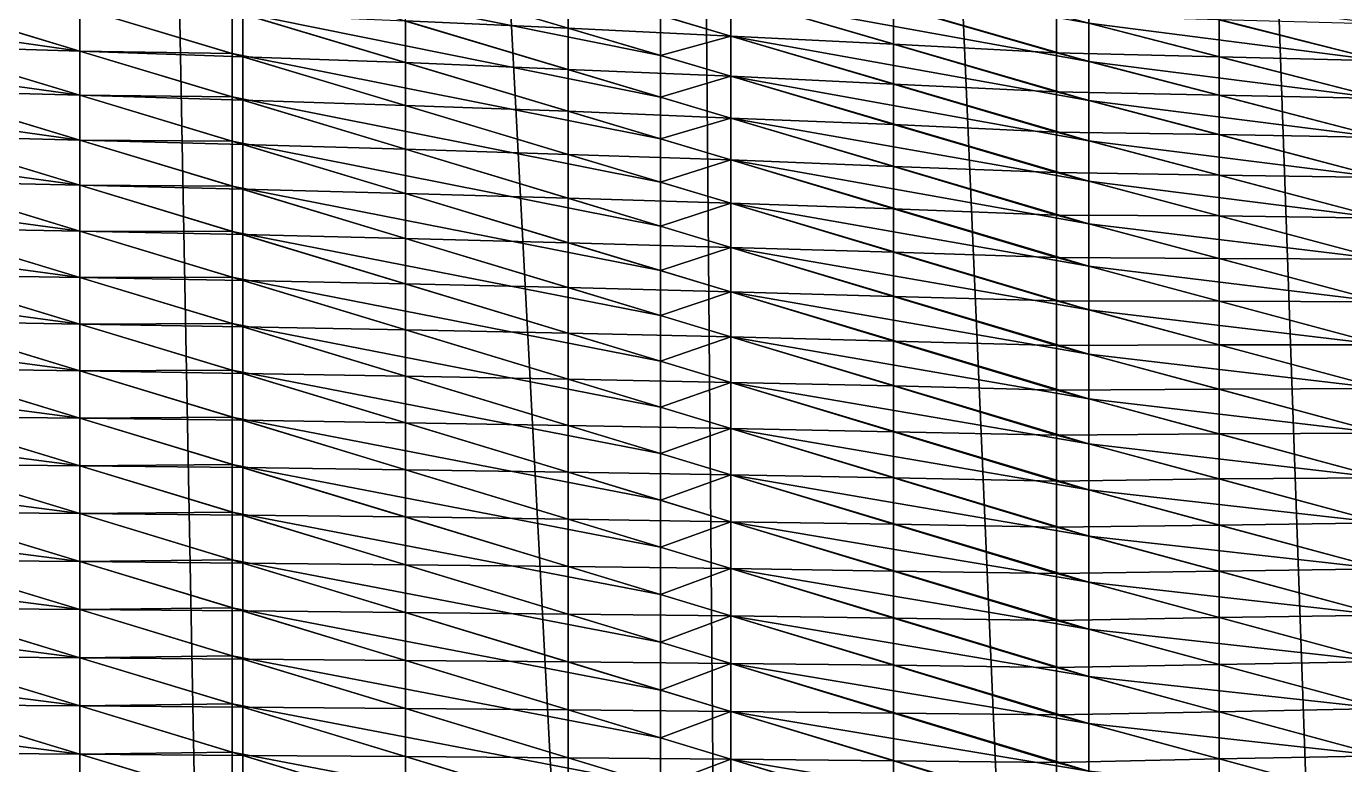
# Model space of a CAD drawing. Header units: metres. Extents: x -3 to 177, y -14 to 14.
# Drawn here: x 13.798 to 18.152, y -6.638 to -4.201 of the extents above; entities that cross this region are included whole.
import ezdxf

# ---------------------------------------------------------------- set-up
doc = ezdxf.new("R2010")
doc.units = ezdxf.units.M
doc.layers.add('ENGINE_ROOM', color=7, linetype='Continuous', true_color=0xa1acbe)
doc.layers.add('HULL', color=7, linetype='Continuous', true_color=0x528ba5)

msp = doc.modelspace()

# ---------------------------------------------------------------- linework, layer by layer
at = {"layer": 'ENGINE_ROOM'}
for points in [[(17.3074, 13.7596, 14.6246), (18.275, -13.855, 14.621), (18.275, 13.855, 14.621)], [(16.125, 13.5602, 14.6325), (17.3074, -13.7596, 14.6246), (17.3074, 13.7596, 14.6246)], [(17.3074, 13.7596, 14.6246), (17.3074, -13.7596, 14.6246), (18.275, -13.855, 14.621)], [(15.8926, 13.5194, 14.6341), (16.125, -13.5602, 14.6325), (16.125, 13.5602, 14.6325)], [(16.125, 13.5602, 14.6325), (16.125, -13.5602, 14.6325), (17.3074, -13.7596, 14.6246)], [(14.4778, 13.271, 14.644), (15.8926, -13.5194, 14.6341), (15.8926, 13.5194, 14.6341)], [(15.8926, 13.5194, 14.6341), (15.8926, -13.5194, 14.6341), (16.125, -13.5602, 14.6325)], [(13.975, 13.1828, 14.6475), (14.4778, -13.271, 14.644), (14.4778, 13.271, 14.644)], [(14.4778, 13.271, 14.644), (14.4778, -13.271, 14.644), (15.8926, -13.5194, 14.6341)], [(13.0631, 13.0226, 14.6539), (13.975, -13.1828, 14.6475), (13.975, 13.1828, 14.6475)], [(13.975, 13.1828, 14.6475), (13.975, -13.1828, 14.6475), (14.4778, -13.271, 14.644)], [(13.0631, 13.0226, 14.6539), (13.0631, -13.0226, 14.6539), (13.975, -13.1828, 14.6475)], [(14.4778, -4.0127, 4.88), (14.4778, -3.8783, 4.7805), (15.8926, -4.2969, 4.4998)], [(14.4778, -3.8783, 4.7805), (15.8926, -4.1644, 4.3954), (15.8926, -4.2969, 4.4998)], [(16.125, -4.1026, 4.2419), (16.125, -3.9774, 4.1288), (17.3074, -4.3167, 3.8917)], [(16.125, -3.9774, 4.1288), (17.3074, -4.1909, 3.7773), (17.3074, -4.3167, 3.8917)], [(13.0631, -4.1532, 5.5142), (13.0631, -4.0076, 5.4348), (13.975, -4.2825, 5.2526)], [(13.0631, -4.0076, 5.4348), (13.975, -4.1401, 5.1656), (13.975, -4.2825, 5.2526)], [(14.4778, -4.1492, 4.9767), (14.4778, -4.0127, 4.88), (15.8926, -4.4343, 4.5976)], [(14.4778, -4.0127, 4.88), (15.8926, -4.2969, 4.4998), (15.8926, -4.4343, 4.5976)], [(17.3074, -4.1909, 3.7773), (17.3074, -4.0702, 3.6576), (18.275, -4.3146, 3.4209)], [(17.3074, -4.0702, 3.6576), (18.275, -4.1922, 3.3018), (18.275, -4.3146, 3.4209)], [(15.8926, -4.1644, 4.3954), (16.125, -4.1026, 4.2419), (16.125, -4.233, 4.3492)], [(16.125, -4.233, 4.3492), (16.125, -4.1026, 4.2419), (17.3074, -4.4454, 4.0028)], [(16.125, -4.1026, 4.2419), (17.3074, -4.3167, 3.8917), (17.3074, -4.4454, 4.0028)], [(13.0631, -4.3012, 5.5894), (13.0631, -4.1532, 5.5142), (13.975, -4.4285, 5.3333)], [(13.0631, -4.1532, 5.5142), (13.975, -4.2825, 5.2526), (13.975, -4.4285, 5.3333)], [(13.975, -4.2825, 5.2526), (13.975, -4.1401, 5.1656), (14.4778, -4.291, 5.0655)], [(13.975, -4.1401, 5.1656), (14.4778, -4.1492, 4.9767), (14.4778, -4.291, 5.0655)], [(14.4778, -4.291, 5.0655), (14.4778, -4.1492, 4.9767), (15.8926, -4.5726, 4.6941)], [(14.4778, -4.1492, 4.9767), (15.8926, -4.4343, 4.5976), (15.8926, -4.5726, 4.6941)], [(15.8926, -4.2969, 4.4998), (15.8926, -4.1644, 4.3954), (16.125, -4.233, 4.3492)], [(17.3074, -4.3167, 3.8917), (17.3074, -4.1909, 3.7773), (18.275, -4.4394, 3.5377)], [(17.3074, -4.1909, 3.7773), (18.275, -4.3146, 3.4209), (18.275, -4.4394, 3.5377)], [(15.8926, -4.2969, 4.4998), (16.125, -4.233, 4.3492), (16.125, -4.3657, 4.4537)], [(16.125, -4.3657, 4.4537), (16.125, -4.233, 4.3492), (17.3074, -4.5788, 4.1082)], [(16.125, -4.233, 4.3492), (17.3074, -4.4454, 4.0028), (17.3074, -4.5788, 4.1082)], [(13.0631, -4.4494, 5.6643), (13.0631, -4.3012, 5.5894), (13.975, -4.5766, 5.4102)], [(13.0631, -4.3012, 5.5894), (13.975, -4.4285, 5.3333), (13.975, -4.5766, 5.4102)], [(13.975, -4.4285, 5.3333), (13.975, -4.2825, 5.2526), (14.4778, -4.4341, 5.1522)], [(13.975, -4.2825, 5.2526), (14.4778, -4.291, 5.0655), (14.4778, -4.4341, 5.1522)], [(14.4778, -4.4341, 5.1522), (14.4778, -4.291, 5.0655), (15.8926, -4.7154, 4.7838)], [(14.4778, -4.291, 5.0655), (15.8926, -4.5726, 4.6941), (15.8926, -4.7154, 4.7838)], [(15.8926, -4.4343, 4.5976), (15.8926, -4.2969, 4.4998), (16.125, -4.3657, 4.4537)], [(17.3074, -4.4454, 4.0028), (17.3074, -4.3167, 3.8917), (18.275, -4.5683, 3.6501)], [(17.3074, -4.3167, 3.8917), (18.275, -4.4394, 3.5377), (18.275, -4.5683, 3.6501)], [(15.8926, -4.4343, 4.5976), (16.125, -4.3657, 4.4537), (16.125, -4.5036, 4.5513)], [(16.125, -4.5036, 4.5513), (16.125, -4.3657, 4.4537), (17.3074, -4.7124, 4.2134)], [(16.125, -4.3657, 4.4537), (17.3074, -4.5788, 4.1082), (17.3074, -4.7124, 4.2134)], [(13.975, -4.5766, 5.4102), (13.975, -4.4285, 5.3333), (14.4778, -4.5803, 5.2335)], [(13.975, -4.4285, 5.3333), (14.4778, -4.4341, 5.1522), (14.4778, -4.5803, 5.2335)], [(14.4778, -4.5803, 5.2335), (14.4778, -4.4341, 5.1522), (15.8926, -4.8607, 4.8696)], [(14.4778, -4.4341, 5.1522), (15.8926, -4.7154, 4.7838), (15.8926, -4.8607, 4.8696)], [(15.8926, -4.5726, 4.6941), (15.8926, -4.4343, 4.5976), (16.125, -4.5036, 4.5513)], [(13.0631, -4.6002, 5.7335), (13.0631, -4.4494, 5.6643), (13.975, -4.7256, 5.4852)], [(13.0631, -4.4494, 5.6643), (13.975, -4.5766, 5.4102), (13.975, -4.7256, 5.4852)], [(17.3074, -4.5788, 4.1082), (17.3074, -4.4454, 4.0028), (18.275, -4.6995, 3.7598)], [(17.3074, -4.4454, 4.0028), (18.275, -4.5683, 3.6501), (18.275, -4.6995, 3.7598)], [(15.8926, -4.5726, 4.6941), (16.125, -4.5036, 4.5513), (16.125, -4.6422, 4.6477)], [(16.125, -4.6422, 4.6477), (16.125, -4.5036, 4.5513), (17.3074, -4.8525, 4.3098)], [(16.125, -4.5036, 4.5513), (17.3074, -4.7124, 4.2134), (17.3074, -4.8525, 4.3098)], [(13.0631, -4.7537, 5.7967), (13.0631, -4.6002, 5.7335), (13.975, -4.8767, 5.5558)], [(13.0631, -4.6002, 5.7335), (13.975, -4.7256, 5.4852), (13.975, -4.8767, 5.5558)], [(13.975, -4.7256, 5.4852), (13.975, -4.5766, 5.4102), (14.4778, -4.7284, 5.3114)], [(13.975, -4.5766, 5.4102), (14.4778, -4.5803, 5.2335), (14.4778, -4.7284, 5.3114)], [(14.4778, -4.7284, 5.3114), (14.4778, -4.5803, 5.2335), (15.8926, -5.0074, 4.9527)], [(14.4778, -4.5803, 5.2335), (15.8926, -4.8607, 4.8696), (15.8926, -5.0074, 4.9527)], [(15.8926, -4.7154, 4.7838), (15.8926, -4.5726, 4.6941), (16.125, -4.6422, 4.6477)], [(17.3074, -4.7124, 4.2134), (17.3074, -4.5788, 4.1082), (18.275, -4.8345, 3.865)], [(17.3074, -4.5788, 4.1082), (18.275, -4.6995, 3.7598), (18.275, -4.8345, 3.865)], [(15.8926, -4.7154, 4.7838), (16.125, -4.6422, 4.6477), (16.125, -4.7851, 4.7376)], [(16.125, -4.7851, 4.7376), (16.125, -4.6422, 4.6477), (17.3074, -4.9927, 4.4061)], [(16.125, -4.6422, 4.6477), (17.3074, -4.8525, 4.3098), (17.3074, -4.9927, 4.4061)], [(13.975, -4.8767, 5.5558), (13.975, -4.7256, 5.4852), (14.4778, -4.8779, 5.3865)], [(13.975, -4.7256, 5.4852), (14.4778, -4.7284, 5.3114), (14.4778, -4.8779, 5.3865)], [(14.4778, -4.8779, 5.3865), (14.4778, -4.7284, 5.3114), (15.8926, -5.1555, 5.0333)], [(14.4778, -4.7284, 5.3114), (15.8926, -5.0074, 4.9527), (15.8926, -5.1555, 5.0333)], [(15.8926, -4.8607, 4.8696), (15.8926, -4.7154, 4.7838), (16.125, -4.7851, 4.7376)], [(17.3074, -4.8525, 4.3098), (17.3074, -4.7124, 4.2134), (18.275, -4.97, 3.9696)], [(17.3074, -4.7124, 4.2134), (18.275, -4.8345, 3.865), (18.275, -4.97, 3.9696)], [(13.0631, -4.9073, 5.8597), (13.0631, -4.7537, 5.7967), (13.975, -5.0299, 5.6218)], [(13.0631, -4.7537, 5.7967), (13.975, -4.8767, 5.5558), (13.975, -5.0299, 5.6218)], [(15.8926, -4.8607, 4.8696), (16.125, -4.7851, 4.7376), (16.125, -4.9308, 4.8231)], [(16.125, -4.9308, 4.8231), (16.125, -4.7851, 4.7376), (17.3074, -5.1365, 4.4968)], [(16.125, -4.7851, 4.7376), (17.3074, -4.9927, 4.4061), (17.3074, -5.1365, 4.4968)], [(13.975, -5.0299, 5.6218), (13.975, -4.8767, 5.5558), (14.4778, -5.0292, 5.4579)], [(13.975, -4.8767, 5.5558), (14.4778, -4.8779, 5.3865), (14.4778, -5.0292, 5.4579)], [(15.8926, -5.0074, 4.9527), (15.8926, -4.8607, 4.8696), (16.125, -4.9308, 4.8231)], [(17.3074, -4.9927, 4.4061), (17.3074, -4.8525, 4.3098), (18.275, -5.1107, 4.067)], [(17.3074, -4.8525, 4.3098), (18.275, -4.97, 3.9696), (18.275, -5.1107, 4.067)], [(13.0631, -5.0611, 5.9223), (13.0631, -4.9073, 5.8597), (13.975, -5.184, 5.6859)], [(13.0631, -4.9073, 5.8597), (13.975, -5.0299, 5.6218), (13.975, -5.184, 5.6859)], [(14.4778, -5.0292, 5.4579), (14.4778, -4.8779, 5.3865), (15.8926, -5.3064, 5.1087)], [(14.4778, -4.8779, 5.3865), (15.8926, -5.1555, 5.0333), (15.8926, -5.3064, 5.1087)], [(15.8926, -5.0074, 4.9527), (16.125, -4.9308, 4.8231), (16.125, -5.0776, 4.9066)], [(16.125, -5.0776, 4.9066), (16.125, -4.9308, 4.8231), (17.3074, -5.2837, 4.5819)], [(16.125, -4.9308, 4.8231), (17.3074, -5.1365, 4.4968), (17.3074, -5.2837, 4.5819)], [(15.8926, -5.1555, 5.0333), (15.8926, -5.0074, 4.9527), (16.125, -5.0776, 4.9066)], [(17.3074, -5.1365, 4.4968), (17.3074, -4.9927, 4.4061), (18.275, -5.2519, 4.1639)], [(17.3074, -4.9927, 4.4061), (18.275, -5.1107, 4.067), (18.275, -5.2519, 4.1639)], [(13.975, -5.0299, 5.6218), (14.4778, -5.0292, 5.4579), (14.4778, -5.1823, 5.5253)], [(13.975, -5.184, 5.6859), (13.975, -5.0299, 5.6218), (14.4778, -5.1823, 5.5253)], [(14.4778, -5.1823, 5.5253), (14.4778, -5.0292, 5.4579), (15.8926, -5.4582, 5.1823)], [(14.4778, -5.0292, 5.4579), (15.8926, -5.3064, 5.1087), (15.8926, -5.4582, 5.1823)], [(13.0631, -5.2174, 5.978), (13.0631, -5.0611, 5.9223), (13.975, -5.3381, 5.7498)], [(13.0631, -5.0611, 5.9223), (13.975, -5.184, 5.6859), (13.975, -5.3381, 5.7498)], [(15.8926, -5.1555, 5.0333), (16.125, -5.0776, 4.9066), (16.125, -5.2257, 4.9877)], [(16.125, -5.2257, 4.9877), (16.125, -5.0776, 4.9066), (17.3074, -5.431, 4.6669)], [(16.125, -5.0776, 4.9066), (17.3074, -5.2837, 4.5819), (17.3074, -5.431, 4.6669)], [(17.3074, -5.2837, 4.5819), (17.3074, -5.1365, 4.4968), (18.275, -5.3961, 4.2559)], [(17.3074, -5.1365, 4.4968), (18.275, -5.2519, 4.1639), (18.275, -5.3961, 4.2559)], [(15.8926, -5.3064, 5.1087), (15.8926, -5.1555, 5.0333), (16.125, -5.2257, 4.9877)], [(13.0631, -5.375, 6.0302), (13.0631, -5.2174, 5.978), (13.975, -5.4943, 5.8083)], [(13.0631, -5.2174, 5.978), (13.975, -5.3381, 5.7498), (13.975, -5.4943, 5.8083)], [(13.975, -5.184, 5.6859), (14.4778, -5.1823, 5.5253), (14.4778, -5.3366, 5.5901)], [(13.975, -5.3381, 5.7498), (13.975, -5.184, 5.6859), (14.4778, -5.3366, 5.5901)], [(14.4778, -5.3366, 5.5901), (14.4778, -5.1823, 5.5253), (15.8926, -5.6109, 5.2538)], [(14.4778, -5.1823, 5.5253), (15.8926, -5.4582, 5.1823), (15.8926, -5.6109, 5.2538)], [(15.8926, -5.3064, 5.1087), (16.125, -5.2257, 4.9877), (16.125, -5.3768, 5.0631)], [(16.125, -5.3768, 5.0631), (16.125, -5.2257, 4.9877), (17.3074, -5.5792, 4.7502)], [(16.125, -5.2257, 4.9877), (17.3074, -5.431, 4.6669), (17.3074, -5.5792, 4.7502)], [(15.8926, -5.4582, 5.1823), (15.8926, -5.3064, 5.1087), (16.125, -5.3768, 5.0631)], [(17.3074, -5.431, 4.6669), (17.3074, -5.2837, 4.5819), (18.275, -5.5436, 4.3427)], [(17.3074, -5.2837, 4.5819), (18.275, -5.3961, 4.2559), (18.275, -5.5436, 4.3427)], [(13.975, -5.3381, 5.7498), (14.4778, -5.3366, 5.5901), (14.4778, -5.4909, 5.6547)], [(13.975, -5.4943, 5.8083), (13.975, -5.3381, 5.7498), (14.4778, -5.4909, 5.6547)], [(14.4778, -5.4909, 5.6547), (14.4778, -5.3366, 5.5901), (15.8926, -5.7658, 5.3205)], [(14.4778, -5.3366, 5.5901), (15.8926, -5.6109, 5.2538), (15.8926, -5.7658, 5.3205)], [(13.0631, -5.5326, 6.0824), (13.0631, -5.375, 6.0302), (13.975, -5.652, 5.8629)], [(13.0631, -5.375, 6.0302), (13.975, -5.4943, 5.8083), (13.975, -5.652, 5.8629)], [(15.8926, -5.4582, 5.1823), (16.125, -5.3768, 5.0631), (16.125, -5.5286, 5.1371)], [(16.125, -5.5286, 5.1371), (16.125, -5.3768, 5.0631), (17.3074, -5.7314, 4.8261)], [(16.125, -5.3768, 5.0631), (17.3074, -5.5792, 4.7502), (17.3074, -5.7314, 4.8261)], [(17.3074, -5.5792, 4.7502), (17.3074, -5.431, 4.6669), (18.275, -5.6914, 4.429)], [(17.3074, -5.431, 4.6669), (18.275, -5.5436, 4.3427), (18.275, -5.6914, 4.429)], [(15.8926, -5.6109, 5.2538), (15.8926, -5.4582, 5.1823), (16.125, -5.5286, 5.1371)], [(13.975, -5.4943, 5.8083), (14.4778, -5.4909, 5.6547), (14.4778, -5.647, 5.7147)], [(13.975, -5.652, 5.8629), (13.975, -5.4943, 5.8083), (14.4778, -5.647, 5.7147)], [(14.4778, -5.647, 5.7147), (14.4778, -5.4909, 5.6547), (15.8926, -5.9208, 5.387)], [(14.4778, -5.4909, 5.6547), (15.8926, -5.7658, 5.3205), (15.8926, -5.9208, 5.387)], [(15.8926, -5.6109, 5.2538), (16.125, -5.5286, 5.1371), (16.125, -5.6813, 5.2093)], [(16.125, -5.6813, 5.2093), (16.125, -5.5286, 5.1371), (17.3074, -5.8836, 4.9019)], [(16.125, -5.5286, 5.1371), (17.3074, -5.7314, 4.8261), (17.3074, -5.8836, 4.9019)], [(13.0631, -5.6909, 6.1324), (13.0631, -5.5326, 6.0824), (13.975, -5.8096, 5.9175)], [(13.0631, -5.5326, 6.0824), (13.975, -5.652, 5.8629), (13.975, -5.8096, 5.9175)], [(15.8926, -5.7658, 5.3205), (15.8926, -5.6109, 5.2538), (16.125, -5.6813, 5.2093)], [(17.3074, -5.7314, 4.8261), (17.3074, -5.5792, 4.7502), (18.275, -5.8401, 4.5137)], [(17.3074, -5.5792, 4.7502), (18.275, -5.6914, 4.429), (18.275, -5.8401, 4.5137)], [(13.975, -5.652, 5.8629), (14.4778, -5.647, 5.7147), (14.4778, -5.8047, 5.7707)], [(13.975, -5.8096, 5.9175), (13.975, -5.652, 5.8629), (14.4778, -5.8047, 5.7707)], [(14.4778, -5.8047, 5.7707), (14.4778, -5.647, 5.7147), (15.8926, -6.0767, 5.4514)], [(14.4778, -5.647, 5.7147), (15.8926, -5.9208, 5.387), (15.8926, -6.0767, 5.4514)], [(13.0631, -5.8497, 6.1805), (13.0631, -5.6909, 6.1324), (13.975, -5.9678, 5.9704)], [(13.0631, -5.6909, 6.1324), (13.975, -5.8096, 5.9175), (13.975, -5.9678, 5.9704)], [(15.8926, -5.7658, 5.3205), (16.125, -5.6813, 5.2093), (16.125, -5.8363, 5.2762)], [(16.125, -5.8363, 5.2762), (16.125, -5.6813, 5.2093), (17.3074, -6.036, 4.9774)], [(16.125, -5.6813, 5.2093), (17.3074, -5.8836, 4.9019), (17.3074, -6.036, 4.9774)], [(17.3074, -5.8836, 4.9019), (17.3074, -5.7314, 4.8261), (18.275, -5.9924, 4.5917)], [(17.3074, -5.7314, 4.8261), (18.275, -5.8401, 4.5137), (18.275, -5.9924, 4.5917)], [(15.8926, -5.9208, 5.387), (15.8926, -5.7658, 5.3205), (16.125, -5.8363, 5.2762)], [(13.975, -5.8096, 5.9175), (14.4778, -5.8047, 5.7707), (14.4778, -5.9623, 5.8266)], [(13.975, -5.9678, 5.9704), (13.975, -5.8096, 5.9175), (14.4778, -5.9623, 5.8266)], [(14.4778, -5.9623, 5.8266), (14.4778, -5.8047, 5.7707), (15.8926, -6.2344, 5.5111)], [(14.4778, -5.8047, 5.7707), (15.8926, -6.0767, 5.4514), (15.8926, -6.2344, 5.5111)], [(13.0631, -6.0086, 6.2287), (13.0631, -5.8497, 6.1805), (13.975, -6.1265, 6.0215)], [(13.0631, -5.8497, 6.1805), (13.975, -5.9678, 5.9704), (13.975, -6.1265, 6.0215)], [(15.8926, -5.9208, 5.387), (16.125, -5.8363, 5.2762), (16.125, -5.9914, 5.3431)], [(16.125, -5.9914, 5.3431), (16.125, -5.8363, 5.2762), (17.3074, -6.1916, 5.046)], [(16.125, -5.8363, 5.2762), (17.3074, -6.036, 4.9774), (17.3074, -6.1916, 5.046)], [(15.8926, -6.0767, 5.4514), (15.8926, -5.9208, 5.387), (16.125, -5.9914, 5.3431)], [(17.3074, -6.036, 4.9774), (17.3074, -5.8836, 4.9019), (18.275, -6.1448, 4.6697)], [(17.3074, -5.8836, 4.9019), (18.275, -5.9924, 4.5917), (18.275, -6.1448, 4.6697)], [(13.975, -5.9678, 5.9704), (14.4778, -5.9623, 5.8266), (14.4778, -6.1205, 5.881)], [(14.4778, -6.1205, 5.881), (14.4778, -5.9623, 5.8266), (15.8926, -6.3921, 5.5708)], [(14.4778, -5.9623, 5.8266), (15.8926, -6.2344, 5.5111), (15.8926, -6.3921, 5.5708)], [(13.0631, -6.1678, 6.2758), (13.0631, -6.0086, 6.2287), (13.975, -6.2854, 6.0722)], [(13.0631, -6.0086, 6.2287), (13.975, -6.1265, 6.0215), (13.975, -6.2854, 6.0722)], [(13.975, -6.1265, 6.0215), (13.975, -5.9678, 5.9704), (14.4778, -6.1205, 5.881)], [(15.8926, -6.0767, 5.4514), (16.125, -5.9914, 5.3431), (16.125, -6.1472, 5.4081)], [(16.125, -6.1472, 5.4081), (16.125, -5.9914, 5.3431), (17.3074, -6.3472, 5.1146)], [(16.125, -5.9914, 5.3431), (17.3074, -6.1916, 5.046), (17.3074, -6.3472, 5.1146)], [(17.3074, -6.1916, 5.046), (17.3074, -6.036, 4.9774), (18.275, -6.2977, 4.7466)], [(17.3074, -6.036, 4.9774), (18.275, -6.1448, 4.6697), (18.275, -6.2977, 4.7466)], [(15.8926, -6.2344, 5.5111), (15.8926, -6.0767, 5.4514), (16.125, -6.1472, 5.4081)], [(13.975, -6.1265, 6.0215), (14.4778, -6.1205, 5.881), (14.4778, -6.2792, 5.9338)], [(13.975, -6.2854, 6.0722), (13.975, -6.1265, 6.0215), (14.4778, -6.2792, 5.9338)], [(14.4778, -6.2792, 5.9338), (14.4778, -6.1205, 5.881), (15.8926, -6.55, 5.6297)], [(14.4778, -6.1205, 5.881), (15.8926, -6.3921, 5.5708), (15.8926, -6.55, 5.6297)], [(13.0631, -6.3271, 6.3226), (13.0631, -6.1678, 6.2758), (13.975, -6.4446, 6.1221)], [(13.0631, -6.1678, 6.2758), (13.975, -6.2854, 6.0722), (13.975, -6.4446, 6.1221)], [(15.8926, -6.2344, 5.5111), (16.125, -6.1472, 5.4081), (16.125, -6.3049, 5.4685)], [(16.125, -6.3049, 5.4685), (16.125, -6.1472, 5.4081), (17.3074, -6.5028, 5.1832)], [(16.125, -6.1472, 5.4081), (17.3074, -6.3472, 5.1146), (17.3074, -6.5028, 5.1832)], [(17.3074, -6.3472, 5.1146), (17.3074, -6.1916, 5.046), (18.275, -6.4533, 4.8177)], [(17.3074, -6.1916, 5.046), (18.275, -6.2977, 4.7466), (18.275, -6.4533, 4.8177)], [(15.8926, -6.3921, 5.5708), (15.8926, -6.2344, 5.5111), (16.125, -6.3049, 5.4685)], [(13.975, -6.2854, 6.0722), (14.4778, -6.2792, 5.9338), (14.4778, -6.4381, 5.9859)], [(13.975, -6.4446, 6.1221), (13.975, -6.2854, 6.0722), (14.4778, -6.4381, 5.9859)], [(14.4778, -6.4381, 5.9859), (14.4778, -6.2792, 5.9338), (15.8926, -6.7086, 5.687)], [(14.4778, -6.2792, 5.9338), (15.8926, -6.55, 5.6297), (15.8926, -6.7086, 5.687)], [(15.8926, -6.3921, 5.5708), (16.125, -6.3049, 5.4685), (16.125, -6.4627, 5.5287)], [(16.125, -6.4627, 5.5287), (16.125, -6.3049, 5.4685), (17.3074, -6.6605, 5.2467)], [(16.125, -6.3049, 5.4685), (17.3074, -6.5028, 5.1832), (17.3074, -6.6605, 5.2467)], [(13.0631, -6.4863, 6.3694), (13.0631, -6.3271, 6.3226), (13.975, -6.6039, 6.1715)], [(13.0631, -6.3271, 6.3226), (13.975, -6.4446, 6.1221), (13.975, -6.6039, 6.1715)], [(17.3074, -6.5028, 5.1832), (17.3074, -6.3472, 5.1146), (18.275, -6.6091, 4.8886)], [(17.3074, -6.3472, 5.1146), (18.275, -6.4533, 4.8177), (18.275, -6.6091, 4.8886)], [(15.8926, -6.55, 5.6297), (15.8926, -6.3921, 5.5708), (16.125, -6.4627, 5.5287)], [(13.975, -6.4446, 6.1221), (14.4778, -6.4381, 5.9859), (14.4778, -6.5973, 6.0373)], [(14.4778, -6.5973, 6.0373), (14.4778, -6.4381, 5.9859), (15.8926, -6.8676, 5.7432)], [(14.4778, -6.4381, 5.9859), (15.8926, -6.7086, 5.687), (15.8926, -6.8676, 5.7432)], [(13.0631, -6.6453, 6.4171), (13.0631, -6.4863, 6.3694), (13.975, -6.7632, 6.221)], [(13.0631, -6.4863, 6.3694), (13.975, -6.6039, 6.1715), (13.975, -6.7632, 6.221)], [(13.975, -6.6039, 6.1715), (13.975, -6.4446, 6.1221), (14.4778, -6.5973, 6.0373)], [(15.8926, -6.55, 5.6297), (16.125, -6.4627, 5.5287), (16.125, -6.6206, 5.5884)], [(16.125, -6.6206, 5.5884), (16.125, -6.4627, 5.5287), (17.3074, -6.8183, 5.3101)], [(16.125, -6.4627, 5.5287), (17.3074, -6.6605, 5.2467), (17.3074, -6.8183, 5.3101)], [(17.3074, -6.6605, 5.2467), (17.3074, -6.5028, 5.1832), (18.275, -6.765, 4.9593)], [(17.3074, -6.5028, 5.1832), (18.275, -6.6091, 4.8886), (18.275, -6.765, 4.9593)], [(15.8926, -6.7086, 5.687), (15.8926, -6.55, 5.6297), (16.125, -6.6206, 5.5884)], [(13.975, -6.6039, 6.1715), (14.4778, -6.5973, 6.0373), (14.4778, -6.7566, 6.0883)], [(13.975, -6.7632, 6.221), (13.975, -6.6039, 6.1715), (14.4778, -6.7566, 6.0883)], [(14.4778, -6.7566, 6.0883), (14.4778, -6.5973, 6.0373), (15.8926, -7.0268, 5.7988)], [(14.4778, -6.5973, 6.0373), (15.8926, -6.8676, 5.7432), (15.8926, -7.0268, 5.7988)], [(15.8926, -6.7086, 5.687), (16.125, -6.6206, 5.5884), (16.125, -6.7791, 5.6465)], [(16.125, -6.7791, 5.6465), (16.125, -6.6206, 5.5884), (17.3074, -6.9761, 5.3735)], [(16.125, -6.6206, 5.5884), (17.3074, -6.8183, 5.3101), (17.3074, -6.9761, 5.3735)]]:
    msp.add_3dface(points, dxfattribs=at)
at = {"layer": 'HULL'}
for points in [[(15.05, -4.1832, 4.7658), (15.05, -4.0476, 4.667), (15.5875, -4.2066, 4.5603)], [(15.05, -4.0476, 4.667), (15.5875, -4.0743, 4.4562), (15.5875, -4.2066, 4.5603)], [(15.5875, -4.2066, 4.5603), (15.5875, -4.0743, 4.4562), (16.125, -4.233, 4.3492)], [(15.5875, -4.0743, 4.4562), (16.125, -4.1026, 4.2419), (16.125, -4.233, 4.3492)], [(13.4375, -4.2663, 5.4399), (13.4375, -4.1205, 5.36), (13.975, -4.2825, 5.2526)], [(13.4375, -4.1205, 5.36), (13.975, -4.1401, 5.1656), (13.975, -4.2825, 5.2526)], [(16.125, -4.233, 4.3492), (16.125, -4.1026, 4.2419), (16.6625, -4.2599, 4.1358)], [(16.125, -4.1026, 4.2419), (16.6625, -4.1331, 4.0237), (16.6625, -4.2599, 4.1358)], [(16.6625, -4.2599, 4.1358), (16.6625, -4.1331, 4.0237), (17.2, -4.2888, 3.9185)], [(16.6625, -4.1331, 4.0237), (17.2, -4.1634, 3.8039), (17.2, -4.2888, 3.9185)], [(13.975, -4.2825, 5.2526), (13.975, -4.1401, 5.1656), (14.5125, -4.3014, 5.0586)], [(13.975, -4.1401, 5.1656), (14.5125, -4.1595, 4.9698), (14.5125, -4.3014, 5.0586)], [(14.5125, -4.3014, 5.0586), (14.5125, -4.1595, 4.9698), (15.05, -4.3204, 4.8624)], [(14.5125, -4.1595, 4.9698), (15.05, -4.1832, 4.7658), (15.05, -4.3204, 4.8624)], [(17.2, -4.2888, 3.9185), (17.2, -4.1634, 3.8039), (17.7375, -4.3014, 3.6708)], [(17.2, -4.1634, 3.8039), (17.7375, -4.1788, 3.5524), (17.7375, -4.3014, 3.6708)], [(17.7375, -4.3014, 3.6708), (17.7375, -4.1788, 3.5524), (18.275, -4.3146, 3.4209)], [(17.7375, -4.1788, 3.5524), (18.275, -4.1922, 3.3018), (18.275, -4.3146, 3.4209)], [(15.05, -4.3204, 4.8624), (15.05, -4.1832, 4.7658), (15.5875, -4.3434, 4.6585)], [(15.05, -4.1832, 4.7658), (15.5875, -4.2066, 4.5603), (15.5875, -4.3434, 4.6585)], [(15.5875, -4.3434, 4.6585), (15.5875, -4.2066, 4.5603), (16.125, -4.3657, 4.4537)], [(15.5875, -4.2066, 4.5603), (16.125, -4.233, 4.3492), (16.125, -4.3657, 4.4537)], [(13.4375, -4.4143, 5.5158), (13.4375, -4.2663, 5.4399), (13.975, -4.4285, 5.3333)], [(13.4375, -4.2663, 5.4399), (13.975, -4.2825, 5.2526), (13.975, -4.4285, 5.3333)], [(16.125, -4.3657, 4.4537), (16.125, -4.233, 4.3492), (16.6625, -4.3917, 4.2422)], [(16.125, -4.233, 4.3492), (16.6625, -4.2599, 4.1358), (16.6625, -4.3917, 4.2422)], [(16.6625, -4.3917, 4.2422), (16.6625, -4.2599, 4.1358), (17.2, -4.4172, 4.0297)], [(16.6625, -4.2599, 4.1358), (17.2, -4.2888, 3.9185), (17.2, -4.4172, 4.0297)], [(13.975, -4.4285, 5.3333), (13.975, -4.2825, 5.2526), (14.5125, -4.4446, 5.1453)], [(13.975, -4.2825, 5.2526), (14.5125, -4.3014, 5.0586), (14.5125, -4.4446, 5.1453)], [(14.5125, -4.4446, 5.1453), (14.5125, -4.3014, 5.0586), (15.05, -4.4626, 4.9516)], [(14.5125, -4.3014, 5.0586), (15.05, -4.3204, 4.8624), (15.05, -4.4626, 4.9516)], [(17.2, -4.4172, 4.0297), (17.2, -4.2888, 3.9185), (17.7375, -4.4285, 3.7843)], [(17.2, -4.2888, 3.9185), (17.7375, -4.3014, 3.6708), (17.7375, -4.4285, 3.7843)], [(17.7375, -4.4285, 3.7843), (17.7375, -4.3014, 3.6708), (18.275, -4.4394, 3.5377)], [(17.7375, -4.3014, 3.6708), (18.275, -4.3146, 3.4209), (18.275, -4.4394, 3.5377)], [(15.05, -4.4626, 4.9516), (15.05, -4.3204, 4.8624), (15.5875, -4.4813, 4.755)], [(15.05, -4.3204, 4.8624), (15.5875, -4.3434, 4.6585), (15.5875, -4.4813, 4.755)], [(15.5875, -4.4813, 4.755), (15.5875, -4.3434, 4.6585), (16.125, -4.5036, 4.5513)], [(15.5875, -4.3434, 4.6585), (16.125, -4.3657, 4.4537), (16.125, -4.5036, 4.5513)], [(16.125, -4.5036, 4.5513), (16.125, -4.3657, 4.4537), (16.6625, -4.5248, 4.3471)], [(16.125, -4.3657, 4.4537), (16.6625, -4.3917, 4.2422), (16.6625, -4.5248, 4.3471)], [(16.6625, -4.5248, 4.3471), (16.6625, -4.3917, 4.2422), (17.2, -4.5504, 4.1352)], [(16.6625, -4.3917, 4.2422), (17.2, -4.4172, 4.0297), (17.2, -4.5504, 4.1352)], [(13.4375, -4.5628, 5.5908), (13.4375, -4.4143, 5.5158), (13.975, -4.5766, 5.4102)], [(13.4375, -4.4143, 5.5158), (13.975, -4.4285, 5.3333), (13.975, -4.5766, 5.4102)], [(13.975, -4.5766, 5.4102), (13.975, -4.4285, 5.3333), (14.5125, -4.5908, 5.2266)], [(13.975, -4.4285, 5.3333), (14.5125, -4.4446, 5.1453), (14.5125, -4.5908, 5.2266)], [(17.2, -4.5504, 4.1352), (17.2, -4.4172, 4.0297), (17.7375, -4.5583, 3.8948)], [(17.2, -4.4172, 4.0297), (17.7375, -4.4285, 3.7843), (17.7375, -4.5583, 3.8948)], [(17.7375, -4.5583, 3.8948), (17.7375, -4.4285, 3.7843), (18.275, -4.5683, 3.6501)], [(17.7375, -4.4285, 3.7843), (18.275, -4.4394, 3.5377), (18.275, -4.5683, 3.6501)], [(14.5125, -4.5908, 5.2266), (14.5125, -4.4446, 5.1453), (15.05, -4.6066, 5.0379)], [(14.5125, -4.4446, 5.1453), (15.05, -4.4626, 4.9516), (15.05, -4.6066, 5.0379)], [(15.05, -4.6066, 5.0379), (15.05, -4.4626, 4.9516), (15.5875, -4.6239, 4.8446)], [(15.05, -4.4626, 4.9516), (15.5875, -4.4813, 4.755), (15.5875, -4.6239, 4.8446)], [(15.5875, -4.6239, 4.8446), (15.5875, -4.4813, 4.755), (16.125, -4.6422, 4.6477)], [(15.5875, -4.4813, 4.755), (16.125, -4.5036, 4.5513), (16.125, -4.6422, 4.6477)], [(16.125, -4.6422, 4.6477), (16.125, -4.5036, 4.5513), (16.6625, -4.6637, 4.444)], [(16.125, -4.5036, 4.5513), (16.6625, -4.5248, 4.3471), (16.6625, -4.6637, 4.444)], [(16.6625, -4.6637, 4.444), (16.6625, -4.5248, 4.3471), (17.2, -4.6838, 4.2405)], [(16.6625, -4.5248, 4.3471), (17.2, -4.5504, 4.1352), (17.2, -4.6838, 4.2405)], [(13.4375, -4.7137, 5.6605), (13.4375, -4.5628, 5.5908), (13.975, -4.7256, 5.4852)], [(13.4375, -4.5628, 5.5908), (13.975, -4.5766, 5.4102), (13.975, -4.7256, 5.4852)], [(17.2, -4.6838, 4.2405), (17.2, -4.5504, 4.1352), (17.7375, -4.6925, 4.0001)], [(17.2, -4.5504, 4.1352), (17.7375, -4.5583, 3.8948), (17.7375, -4.6925, 4.0001)], [(17.7375, -4.6925, 4.0001), (17.7375, -4.5583, 3.8948), (18.275, -4.6995, 3.7598)], [(17.7375, -4.5583, 3.8948), (18.275, -4.5683, 3.6501), (18.275, -4.6995, 3.7598)], [(13.975, -4.7256, 5.4852), (13.975, -4.5766, 5.4102), (14.5125, -4.7388, 5.3046)], [(13.975, -4.5766, 5.4102), (14.5125, -4.5908, 5.2266), (14.5125, -4.7388, 5.3046)], [(14.5125, -4.7388, 5.3046), (14.5125, -4.5908, 5.2266), (15.05, -4.753, 5.1199)], [(14.5125, -4.5908, 5.2266), (15.05, -4.6066, 5.0379), (15.05, -4.753, 5.1199)], [(15.05, -4.753, 5.1199), (15.05, -4.6066, 5.0379), (15.5875, -4.7687, 4.9305)], [(15.05, -4.6066, 5.0379), (15.5875, -4.6239, 4.8446), (15.5875, -4.7687, 4.9305)], [(15.5875, -4.7687, 4.9305), (15.5875, -4.6239, 4.8446), (16.125, -4.7851, 4.7376)], [(15.5875, -4.6239, 4.8446), (16.125, -4.6422, 4.6477), (16.125, -4.7851, 4.7376)], [(16.125, -4.7851, 4.7376), (16.125, -4.6422, 4.6477), (16.6625, -4.8031, 4.5403)], [(16.125, -4.6422, 4.6477), (16.6625, -4.6637, 4.444), (16.6625, -4.8031, 4.5403)], [(16.6625, -4.8031, 4.5403), (16.6625, -4.6637, 4.444), (17.2, -4.8239, 4.3367)], [(16.6625, -4.6637, 4.444), (17.2, -4.6838, 4.2405), (17.2, -4.8239, 4.3367)], [(17.2, -4.8239, 4.3367), (17.2, -4.6838, 4.2405), (17.7375, -4.8269, 4.105)], [(17.2, -4.6838, 4.2405), (17.7375, -4.6925, 4.0001), (17.7375, -4.8269, 4.105)], [(17.7375, -4.8269, 4.105), (17.7375, -4.6925, 4.0001), (18.275, -4.8345, 3.865)], [(17.7375, -4.6925, 4.0001), (18.275, -4.6995, 3.7598), (18.275, -4.8345, 3.865)], [(13.4375, -4.8671, 5.7249), (13.4375, -4.7137, 5.6605), (13.975, -4.8767, 5.5558)], [(13.4375, -4.7137, 5.6605), (13.975, -4.7256, 5.4852), (13.975, -4.8767, 5.5558)], [(13.975, -4.8767, 5.5558), (13.975, -4.7256, 5.4852), (14.5125, -4.8884, 5.3797)], [(13.975, -4.7256, 5.4852), (14.5125, -4.7388, 5.3046), (14.5125, -4.8884, 5.3797)], [(14.5125, -4.8884, 5.3797), (14.5125, -4.7388, 5.3046), (15.05, -4.9011, 5.1989)], [(14.5125, -4.7388, 5.3046), (15.05, -4.753, 5.1199), (15.05, -4.9011, 5.1989)], [(15.05, -4.9011, 5.1989), (15.05, -4.753, 5.1199), (15.5875, -4.9153, 5.0133)], [(15.05, -4.753, 5.1199), (15.5875, -4.7687, 4.9305), (15.5875, -4.9153, 5.0133)], [(15.5875, -4.9153, 5.0133), (15.5875, -4.7687, 4.9305), (16.125, -4.9308, 4.8231)], [(15.5875, -4.7687, 4.9305), (16.125, -4.7851, 4.7376), (16.125, -4.9308, 4.8231)], [(16.125, -4.9308, 4.8231), (16.125, -4.7851, 4.7376), (16.6625, -4.9464, 4.6305)], [(16.125, -4.7851, 4.7376), (16.6625, -4.8031, 4.5403), (16.6625, -4.9464, 4.6305)], [(16.6625, -4.9464, 4.6305), (16.6625, -4.8031, 4.5403), (17.2, -4.964, 4.4329)], [(16.6625, -4.8031, 4.5403), (17.2, -4.8239, 4.3367), (17.2, -4.964, 4.4329)], [(17.2, -4.964, 4.4329), (17.2, -4.8239, 4.3367), (17.7375, -4.9673, 4.2019)], [(17.2, -4.8239, 4.3367), (17.7375, -4.8269, 4.105), (17.7375, -4.9673, 4.2019)], [(17.7375, -4.9673, 4.2019), (17.7375, -4.8269, 4.105), (18.275, -4.97, 3.9696)], [(17.7375, -4.8269, 4.105), (18.275, -4.8345, 3.865), (18.275, -4.97, 3.9696)], [(13.4375, -5.0209, 5.7884), (13.4375, -4.8671, 5.7249), (13.975, -5.0299, 5.6218)], [(13.4375, -4.8671, 5.7249), (13.975, -4.8767, 5.5558), (13.975, -5.0299, 5.6218)], [(13.975, -5.0299, 5.6218), (13.975, -4.8767, 5.5558), (14.5125, -5.0397, 5.4512)], [(13.975, -4.8767, 5.5558), (14.5125, -4.8884, 5.3797), (14.5125, -5.0397, 5.4512)], [(14.5125, -5.0397, 5.4512), (14.5125, -4.8884, 5.3797), (15.05, -5.0512, 5.2742)], [(14.5125, -4.8884, 5.3797), (15.05, -4.9011, 5.1989), (15.05, -5.0512, 5.2742)], [(15.05, -5.0512, 5.2742), (15.05, -4.9011, 5.1989), (15.5875, -5.0634, 5.0933)], [(15.05, -4.9011, 5.1989), (15.5875, -4.9153, 5.0133), (15.5875, -5.0634, 5.0933)], [(15.5875, -5.0634, 5.0933), (15.5875, -4.9153, 5.0133), (16.125, -5.0776, 4.9066)], [(15.5875, -4.9153, 5.0133), (16.125, -4.9308, 4.8231), (16.125, -5.0776, 4.9066)], [(16.125, -5.0776, 4.9066), (16.125, -4.9308, 4.8231), (16.6625, -5.0928, 4.7158)], [(16.125, -4.9308, 4.8231), (16.6625, -4.9464, 4.6305), (16.6625, -5.0928, 4.7158)], [(16.6625, -5.0928, 4.7158), (16.6625, -4.9464, 4.6305), (17.2, -5.1076, 4.5235)], [(16.6625, -4.9464, 4.6305), (17.2, -4.964, 4.4329), (17.2, -5.1076, 4.5235)], [(17.2, -5.1076, 4.5235), (17.2, -4.964, 4.4329), (17.7375, -5.1079, 4.2984)], [(17.2, -4.964, 4.4329), (17.7375, -4.9673, 4.2019), (17.7375, -5.1079, 4.2984)], [(17.7375, -5.1079, 4.2984), (17.7375, -4.9673, 4.2019), (18.275, -5.1107, 4.067)], [(17.7375, -4.9673, 4.2019), (18.275, -4.97, 3.9696), (18.275, -5.1107, 4.067)], [(13.4375, -5.1748, 5.8514), (13.4375, -5.0209, 5.7884), (13.975, -5.184, 5.6859)], [(13.4375, -5.0209, 5.7884), (13.975, -5.0299, 5.6218), (13.975, -5.184, 5.6859)], [(13.975, -5.184, 5.6859), (13.975, -5.0299, 5.6218), (14.5125, -5.1928, 5.5186)], [(13.975, -5.0299, 5.6218), (14.5125, -5.0397, 5.4512), (14.5125, -5.1928, 5.5186)], [(14.5125, -5.1928, 5.5186), (14.5125, -5.0397, 5.4512), (15.05, -5.2027, 5.3465)], [(14.5125, -5.0397, 5.4512), (15.05, -5.0512, 5.2742), (15.05, -5.2027, 5.3465)], [(15.05, -5.2027, 5.3465), (15.05, -5.0512, 5.2742), (15.5875, -5.214, 5.1686)], [(15.05, -5.0512, 5.2742), (15.5875, -5.0634, 5.0933), (15.5875, -5.214, 5.1686)], [(15.5875, -5.214, 5.1686), (15.5875, -5.0634, 5.0933), (16.125, -5.2257, 4.9877)], [(15.5875, -5.0634, 5.0933), (16.125, -5.0776, 4.9066), (16.125, -5.2257, 4.9877)], [(16.125, -5.2257, 4.9877), (16.125, -5.0776, 4.9066), (16.6625, -5.2398, 4.7999)], [(16.125, -5.0776, 4.9066), (16.6625, -5.0928, 4.7158), (16.6625, -5.2398, 4.7999)], [(16.6625, -5.2398, 4.7999), (16.6625, -5.0928, 4.7158), (17.2, -5.2549, 4.6084)], [(16.6625, -5.0928, 4.7158), (17.2, -5.1076, 4.5235), (17.2, -5.2549, 4.6084)], [(17.2, -5.2549, 4.6084), (17.2, -5.1076, 4.5235), (17.7375, -5.2519, 4.3897)], [(17.2, -5.1076, 4.5235), (17.7375, -5.1079, 4.2984), (17.7375, -5.2519, 4.3897)], [(17.7375, -5.2519, 4.3897), (17.7375, -5.1079, 4.2984), (18.275, -5.2519, 4.1639)], [(17.7375, -5.1079, 4.2984), (18.275, -5.1107, 4.067), (18.275, -5.2519, 4.1639)], [(13.4375, -5.3311, 5.9083), (13.4375, -5.1748, 5.8514), (13.975, -5.3381, 5.7498)], [(13.4375, -5.1748, 5.8514), (13.975, -5.184, 5.6859), (13.975, -5.3381, 5.7498)], [(13.975, -5.3381, 5.7498), (13.975, -5.184, 5.6859), (14.5125, -5.3471, 5.5835)], [(13.975, -5.184, 5.6859), (14.5125, -5.1928, 5.5186), (14.5125, -5.3471, 5.5835)], [(14.5125, -5.3471, 5.5835), (14.5125, -5.1928, 5.5186), (15.05, -5.3556, 5.4155)], [(14.5125, -5.1928, 5.5186), (15.05, -5.2027, 5.3465), (15.05, -5.3556, 5.4155)], [(15.05, -5.3556, 5.4155), (15.05, -5.2027, 5.3465), (15.5875, -5.3657, 5.2418)], [(15.05, -5.2027, 5.3465), (15.5875, -5.214, 5.1686), (15.5875, -5.3657, 5.2418)], [(15.5875, -5.3657, 5.2418), (15.5875, -5.214, 5.1686), (16.125, -5.3768, 5.0631)], [(15.5875, -5.214, 5.1686), (16.125, -5.2257, 4.9877), (16.125, -5.3768, 5.0631)], [(16.125, -5.3768, 5.0631), (16.125, -5.2257, 4.9877), (16.6625, -5.388, 4.8821)], [(16.125, -5.2257, 4.9877), (16.6625, -5.2398, 4.7999), (16.6625, -5.388, 4.8821)], [(16.6625, -5.388, 4.8821), (16.6625, -5.2398, 4.7999), (17.2, -5.4021, 4.6933)], [(16.6625, -5.2398, 4.7999), (17.2, -5.2549, 4.6084), (17.2, -5.4021, 4.6933)], [(17.2, -5.2549, 4.6084), (17.7375, -5.2519, 4.3897), (17.7375, -5.3992, 4.4755)], [(17.2, -5.4021, 4.6933), (17.2, -5.2549, 4.6084), (17.7375, -5.3992, 4.4755)], [(17.7375, -5.3992, 4.4755), (17.7375, -5.2519, 4.3897), (18.275, -5.3961, 4.2559)], [(17.7375, -5.2519, 4.3897), (18.275, -5.2519, 4.1639), (18.275, -5.3961, 4.2559)], [(13.4375, -5.4887, 5.9615), (13.4375, -5.3311, 5.9083), (13.975, -5.4943, 5.8083)], [(13.4375, -5.3311, 5.9083), (13.975, -5.3381, 5.7498), (13.975, -5.4943, 5.8083)], [(13.975, -5.4943, 5.8083), (13.975, -5.3381, 5.7498), (14.5125, -5.5015, 5.6481)], [(13.975, -5.3381, 5.7498), (14.5125, -5.3471, 5.5835), (14.5125, -5.5015, 5.6481)], [(14.5125, -5.5015, 5.6481), (14.5125, -5.3471, 5.5835), (15.05, -5.5102, 5.4811)], [(14.5125, -5.3471, 5.5835), (15.05, -5.3556, 5.4155), (15.05, -5.5102, 5.4811)], [(15.05, -5.5102, 5.4811), (15.05, -5.3556, 5.4155), (15.5875, -5.5184, 5.3124)], [(15.05, -5.3556, 5.4155), (15.5875, -5.3657, 5.2418), (15.5875, -5.5184, 5.3124)], [(15.5875, -5.5184, 5.3124), (15.5875, -5.3657, 5.2418), (16.125, -5.5286, 5.1371)], [(15.5875, -5.3657, 5.2418), (16.125, -5.3768, 5.0631), (16.125, -5.5286, 5.1371)], [(16.125, -5.5286, 5.1371), (16.125, -5.3768, 5.0631), (16.6625, -5.5396, 4.9576)], [(16.125, -5.3768, 5.0631), (16.6625, -5.388, 4.8821), (16.6625, -5.5396, 4.9576)], [(16.6625, -5.5396, 4.9576), (16.6625, -5.388, 4.8821), (17.2, -5.5502, 4.7764)], [(16.6625, -5.388, 4.8821), (17.2, -5.4021, 4.6933), (17.2, -5.5502, 4.7764)], [(17.2, -5.4021, 4.6933), (17.7375, -5.3992, 4.4755), (17.7375, -5.5468, 4.5612)], [(17.7375, -5.3992, 4.4755), (18.275, -5.3961, 4.2559), (18.275, -5.5436, 4.3427)], [(17.7375, -5.5468, 4.5612), (17.7375, -5.3992, 4.4755), (18.275, -5.5436, 4.3427)], [(17.2, -5.5502, 4.7764), (17.2, -5.4021, 4.6933), (17.7375, -5.5468, 4.5612)], [(13.4375, -5.6463, 6.0147), (13.4375, -5.4887, 5.9615), (13.975, -5.652, 5.8629)], [(13.4375, -5.4887, 5.9615), (13.975, -5.4943, 5.8083), (13.975, -5.652, 5.8629)], [(13.975, -5.652, 5.8629), (13.975, -5.4943, 5.8083), (14.5125, -5.6576, 5.7082)], [(13.975, -5.4943, 5.8083), (14.5125, -5.5015, 5.6481), (14.5125, -5.6576, 5.7082)], [(14.5125, -5.6576, 5.7082), (14.5125, -5.5015, 5.6481), (15.05, -5.6648, 5.5464)], [(14.5125, -5.5015, 5.6481), (15.05, -5.5102, 5.4811), (15.05, -5.6648, 5.5464)], [(15.05, -5.6648, 5.5464), (15.05, -5.5102, 5.4811), (15.5875, -5.6732, 5.3787)], [(15.05, -5.5102, 5.4811), (15.5875, -5.5184, 5.3124), (15.5875, -5.6732, 5.3787)], [(15.5875, -5.6732, 5.3787), (15.5875, -5.5184, 5.3124), (16.125, -5.6813, 5.2093)], [(15.5875, -5.5184, 5.3124), (16.125, -5.5286, 5.1371), (16.125, -5.6813, 5.2093)], [(16.125, -5.6813, 5.2093), (16.125, -5.5286, 5.1371), (16.6625, -5.6916, 5.0324)], [(16.125, -5.5286, 5.1371), (16.6625, -5.5396, 4.9576), (16.6625, -5.6916, 5.0324)], [(16.6625, -5.6916, 5.0324), (16.6625, -5.5396, 4.9576), (17.2, -5.7024, 4.8521)], [(16.6625, -5.5396, 4.9576), (17.2, -5.5502, 4.7764), (17.2, -5.7024, 4.8521)], [(17.2, -5.5502, 4.7764), (17.7375, -5.5468, 4.5612), (17.7375, -5.6952, 4.645)], [(17.2, -5.7024, 4.8521), (17.2, -5.5502, 4.7764), (17.7375, -5.6952, 4.645)], [(17.7375, -5.5468, 4.5612), (18.275, -5.5436, 4.3427), (18.275, -5.6914, 4.429)], [(17.7375, -5.6952, 4.645), (17.7375, -5.5468, 4.5612), (18.275, -5.6914, 4.429)], [(13.4375, -5.8046, 6.0659), (13.4375, -5.6463, 6.0147), (13.975, -5.8096, 5.9175)], [(13.4375, -5.6463, 6.0147), (13.975, -5.652, 5.8629), (13.975, -5.8096, 5.9175)], [(13.975, -5.8096, 5.9175), (13.975, -5.652, 5.8629), (14.5125, -5.8152, 5.7643)], [(13.975, -5.652, 5.8629), (14.5125, -5.6576, 5.7082), (14.5125, -5.8152, 5.7643)], [(14.5125, -5.8152, 5.7643), (14.5125, -5.6576, 5.7082), (15.05, -5.8208, 5.6082)], [(14.5125, -5.6576, 5.7082), (15.05, -5.6648, 5.5464), (15.05, -5.8208, 5.6082)], [(15.05, -5.8208, 5.6082), (15.05, -5.6648, 5.5464), (15.5875, -5.8281, 5.4447)], [(15.05, -5.6648, 5.5464), (15.5875, -5.6732, 5.3787), (15.5875, -5.8281, 5.4447)], [(15.5875, -5.8281, 5.4447), (15.5875, -5.6732, 5.3787), (16.125, -5.8363, 5.2762)], [(15.5875, -5.6732, 5.3787), (16.125, -5.6813, 5.2093), (16.125, -5.8363, 5.2762)], [(16.125, -5.8363, 5.2762), (16.125, -5.6813, 5.2093), (16.6625, -5.8441, 5.1061)], [(16.125, -5.6813, 5.2093), (16.6625, -5.6916, 5.0324), (16.6625, -5.8441, 5.1061)], [(16.6625, -5.8441, 5.1061), (16.6625, -5.6916, 5.0324), (17.2, -5.8546, 4.9277)], [(16.6625, -5.6916, 5.0324), (17.2, -5.7024, 4.8521), (17.2, -5.8546, 4.9277)], [(17.2, -5.7024, 4.8521), (17.7375, -5.6952, 4.645), (17.7375, -5.8474, 4.7219)], [(17.2, -5.8546, 4.9277), (17.2, -5.7024, 4.8521), (17.7375, -5.8474, 4.7219)], [(17.7375, -5.6952, 4.645), (18.275, -5.6914, 4.429), (18.275, -5.8401, 4.5137)], [(17.7375, -5.8474, 4.7219), (17.7375, -5.6952, 4.645), (18.275, -5.8401, 4.5137)], [(13.4375, -5.9634, 6.1152), (13.4375, -5.8046, 6.0659), (13.975, -5.9678, 5.9704)], [(13.4375, -5.8046, 6.0659), (13.975, -5.8096, 5.9175), (13.975, -5.9678, 5.9704)], [(13.975, -5.9678, 5.9704), (13.975, -5.8096, 5.9175), (14.5125, -5.9729, 5.8203)], [(13.975, -5.8096, 5.9175), (14.5125, -5.8152, 5.7643), (14.5125, -5.9729, 5.8203)], [(14.5125, -5.9729, 5.8203), (14.5125, -5.8152, 5.7643), (15.05, -5.9785, 5.6657)], [(14.5125, -5.8152, 5.7643), (15.05, -5.8208, 5.6082), (15.05, -5.9785, 5.6657)], [(15.05, -5.9785, 5.6657), (15.05, -5.8208, 5.6082), (15.5875, -5.984, 5.5082)], [(15.05, -5.8208, 5.6082), (15.5875, -5.8281, 5.4447), (15.5875, -5.984, 5.5082)], [(15.5875, -5.984, 5.5082), (15.5875, -5.8281, 5.4447), (16.125, -5.9914, 5.3431)], [(15.5875, -5.8281, 5.4447), (16.125, -5.8363, 5.2762), (16.125, -5.9914, 5.3431)], [(16.125, -5.9914, 5.3431), (16.125, -5.8363, 5.2762), (16.6625, -5.9994, 5.1738)], [(16.125, -5.8363, 5.2762), (16.6625, -5.8441, 5.1061), (16.6625, -5.9994, 5.1738)], [(16.6625, -5.9994, 5.1738), (16.6625, -5.8441, 5.1061), (17.2, -6.0069, 5.003)], [(16.6625, -5.8441, 5.1061), (17.2, -5.8546, 4.9277), (17.2, -6.0069, 5.003)], [(17.2, -5.8546, 4.9277), (17.7375, -5.8474, 4.7219), (17.7375, -5.9997, 4.7987)], [(17.2, -6.0069, 5.003), (17.2, -5.8546, 4.9277), (17.7375, -5.9997, 4.7987)], [(17.7375, -5.8474, 4.7219), (18.275, -5.8401, 4.5137), (18.275, -5.9924, 4.5917)], [(17.7375, -5.9997, 4.7987), (17.7375, -5.8474, 4.7219), (18.275, -5.9924, 4.5917)], [(13.4375, -6.1223, 6.1644), (13.4375, -5.9634, 6.1152), (13.975, -6.1265, 6.0215)], [(13.4375, -5.9634, 6.1152), (13.975, -5.9678, 5.9704), (13.975, -6.1265, 6.0215)], [(13.975, -6.1265, 6.0215), (13.975, -5.9678, 5.9704), (14.5125, -6.131, 5.8749)], [(13.975, -5.9678, 5.9704), (14.5125, -5.9729, 5.8203), (14.5125, -6.131, 5.8749)], [(14.5125, -6.131, 5.8749), (14.5125, -5.9729, 5.8203), (15.05, -6.1361, 5.7231)], [(14.5125, -5.9729, 5.8203), (15.05, -5.9785, 5.6657), (15.05, -6.1361, 5.7231)], [(15.05, -6.1361, 5.7231), (15.05, -5.9785, 5.6657), (15.5875, -6.1417, 5.5671)], [(15.05, -5.9785, 5.6657), (15.5875, -5.984, 5.5082), (15.5875, -6.1417, 5.5671)], [(15.5875, -6.1417, 5.5671), (15.5875, -5.984, 5.5082), (16.125, -6.1472, 5.4081)], [(15.5875, -5.984, 5.5082), (16.125, -5.9914, 5.3431), (16.125, -6.1472, 5.4081)], [(16.125, -6.1472, 5.4081), (16.125, -5.9914, 5.3431), (16.6625, -6.1548, 5.2414)], [(16.125, -5.9914, 5.3431), (16.6625, -5.9994, 5.1738), (16.6625, -6.1548, 5.2414)], [(16.6625, -6.1548, 5.2414), (16.6625, -5.9994, 5.1738), (17.2, -6.1625, 5.0714)], [(16.6625, -5.9994, 5.1738), (17.2, -6.0069, 5.003), (17.2, -6.1625, 5.0714)], [(17.2, -6.0069, 5.003), (17.7375, -5.9997, 4.7987), (17.7375, -6.1523, 4.8748)], [(17.2, -6.1625, 5.0714), (17.2, -6.0069, 5.003), (17.7375, -6.1523, 4.8748)], [(17.7375, -5.9997, 4.7987), (18.275, -5.9924, 4.5917), (18.275, -6.1448, 4.6697)], [(17.7375, -6.1523, 4.8748), (17.7375, -5.9997, 4.7987), (18.275, -6.1448, 4.6697)], [(13.4375, -6.2815, 6.2127), (13.4375, -6.1223, 6.1644), (13.975, -6.2854, 6.0722)], [(13.4375, -6.1223, 6.1644), (13.975, -6.1265, 6.0215), (13.975, -6.2854, 6.0722)], [(13.975, -6.2854, 6.0722), (13.975, -6.1265, 6.0215), (14.5125, -6.2897, 5.9277)], [(13.975, -6.1265, 6.0215), (14.5125, -6.131, 5.8749), (14.5125, -6.2897, 5.9277)], [(14.5125, -6.2897, 5.9277), (14.5125, -6.131, 5.8749), (15.05, -6.2942, 5.7794)], [(14.5125, -6.131, 5.8749), (15.05, -6.1361, 5.7231), (15.05, -6.2942, 5.7794)], [(15.05, -6.2942, 5.7794), (15.05, -6.1361, 5.7231), (15.5875, -6.2994, 5.6259)], [(15.05, -6.1361, 5.7231), (15.5875, -6.1417, 5.5671), (15.5875, -6.2994, 5.6259)], [(15.5875, -6.2994, 5.6259), (15.5875, -6.1417, 5.5671), (16.125, -6.3049, 5.4685)], [(15.5875, -6.1417, 5.5671), (16.125, -6.1472, 5.4081), (16.125, -6.3049, 5.4685)], [(16.125, -6.3049, 5.4685), (16.125, -6.1472, 5.4081), (16.6625, -6.3105, 5.3081)], [(16.125, -6.1472, 5.4081), (16.6625, -6.1548, 5.2414), (16.6625, -6.3105, 5.3081)], [(16.6625, -6.3105, 5.3081), (16.6625, -6.1548, 5.2414), (17.2, -6.3181, 5.1397)], [(16.6625, -6.1548, 5.2414), (17.2, -6.1625, 5.0714), (17.2, -6.3181, 5.1397)], [(17.2, -6.1625, 5.0714), (17.7375, -6.1523, 4.8748), (17.7375, -6.3079, 4.9445)], [(17.2, -6.3181, 5.1397), (17.2, -6.1625, 5.0714), (17.7375, -6.3079, 4.9445)], [(17.7375, -6.1523, 4.8748), (18.275, -6.1448, 4.6697), (18.275, -6.2977, 4.7466)], [(17.7375, -6.3079, 4.9445), (17.7375, -6.1523, 4.8748), (18.275, -6.2977, 4.7466)], [(13.4375, -6.4407, 6.2606), (13.4375, -6.2815, 6.2127), (13.975, -6.4446, 6.1221)], [(13.4375, -6.2815, 6.2127), (13.975, -6.2854, 6.0722), (13.975, -6.4446, 6.1221)], [(13.975, -6.4446, 6.1221), (13.975, -6.2854, 6.0722), (14.5125, -6.4486, 5.98)], [(13.975, -6.2854, 6.0722), (14.5125, -6.2897, 5.9277), (14.5125, -6.4486, 5.98)], [(14.5125, -6.4486, 5.98), (14.5125, -6.2897, 5.9277), (15.05, -6.4528, 5.834)], [(14.5125, -6.2897, 5.9277), (15.05, -6.2942, 5.7794), (15.05, -6.4528, 5.834)], [(15.05, -6.4528, 5.834), (15.05, -6.2942, 5.7794), (15.5875, -6.4574, 5.6839)], [(15.05, -6.2942, 5.7794), (15.5875, -6.2994, 5.6259), (15.5875, -6.4574, 5.6839)], [(15.5875, -6.4574, 5.6839), (15.5875, -6.2994, 5.6259), (16.125, -6.4627, 5.5287)], [(15.5875, -6.2994, 5.6259), (16.125, -6.3049, 5.4685), (16.125, -6.4627, 5.5287)], [(16.125, -6.4627, 5.5287), (16.125, -6.3049, 5.4685), (16.6625, -6.4682, 5.3699)], [(16.125, -6.3049, 5.4685), (16.6625, -6.3105, 5.3081), (16.6625, -6.4682, 5.3699)], [(16.6625, -6.4682, 5.3699), (16.6625, -6.3105, 5.3081), (17.2, -6.4737, 5.2081)], [(16.6625, -6.3105, 5.3081), (17.2, -6.3181, 5.1397), (17.2, -6.4737, 5.2081)], [(17.2, -6.3181, 5.1397), (17.7375, -6.3079, 4.9445), (17.7375, -6.4636, 5.0141)], [(17.7375, -6.3079, 4.9445), (18.275, -6.2977, 4.7466), (18.275, -6.4533, 4.8177)], [(17.7375, -6.4636, 5.0141), (17.7375, -6.3079, 4.9445), (18.275, -6.4533, 4.8177)], [(17.2, -6.4737, 5.2081), (17.2, -6.3181, 5.1397), (17.7375, -6.4636, 5.0141)], [(13.4375, -6.6, 6.3085), (13.4375, -6.4407, 6.2606), (13.975, -6.6039, 6.1715)], [(13.4375, -6.4407, 6.2606), (13.975, -6.4446, 6.1221), (13.975, -6.6039, 6.1715)], [(13.975, -6.6039, 6.1715), (13.975, -6.4446, 6.1221), (14.5125, -6.6078, 6.0314)], [(13.975, -6.4446, 6.1221), (14.5125, -6.4486, 5.98), (14.5125, -6.6078, 6.0314)], [(14.5125, -6.6078, 6.0314), (14.5125, -6.4486, 5.98), (15.05, -6.6118, 5.8878)], [(14.5125, -6.4486, 5.98), (15.05, -6.4528, 5.834), (15.05, -6.6118, 5.8878)], [(15.05, -6.6118, 5.8878), (15.05, -6.4528, 5.834), (15.5875, -6.616, 5.7402)], [(15.05, -6.4528, 5.834), (15.5875, -6.4574, 5.6839), (15.5875, -6.616, 5.7402)], [(15.5875, -6.616, 5.7402), (15.5875, -6.4574, 5.6839), (16.125, -6.6206, 5.5884)], [(15.5875, -6.4574, 5.6839), (16.125, -6.4627, 5.5287), (16.125, -6.6206, 5.5884)], [(16.125, -6.6206, 5.5884), (16.125, -6.4627, 5.5287), (16.6625, -6.6259, 5.4316)], [(16.125, -6.4627, 5.5287), (16.6625, -6.4682, 5.3699), (16.6625, -6.6259, 5.4316)], [(16.6625, -6.6259, 5.4316), (16.6625, -6.4682, 5.3699), (17.2, -6.6314, 5.2713)], [(16.6625, -6.4682, 5.3699), (17.2, -6.4737, 5.2081), (17.2, -6.6314, 5.2713)], [(17.2, -6.4737, 5.2081), (17.7375, -6.4636, 5.0141), (17.7375, -6.6193, 5.0837)], [(17.2, -6.6314, 5.2713), (17.2, -6.4737, 5.2081), (17.7375, -6.6193, 5.0837)], [(17.7375, -6.4636, 5.0141), (18.275, -6.4533, 4.8177), (18.275, -6.6091, 4.8886)], [(17.7375, -6.6193, 5.0837), (17.7375, -6.4636, 5.0141), (18.275, -6.6091, 4.8886)], [(13.4375, -6.7591, 6.3572), (13.4375, -6.6, 6.3085), (13.975, -6.7632, 6.221)], [(13.4375, -6.6, 6.3085), (13.975, -6.6039, 6.1715), (13.975, -6.7632, 6.221)], [(13.975, -6.7632, 6.221), (13.975, -6.6039, 6.1715), (14.5125, -6.7671, 6.0825)], [(13.975, -6.6039, 6.1715), (14.5125, -6.6078, 6.0314), (14.5125, -6.7671, 6.0825)], [(14.5125, -6.7671, 6.0825), (14.5125, -6.6078, 6.0314), (15.05, -6.771, 5.9408)], [(14.5125, -6.6078, 6.0314), (15.05, -6.6118, 5.8878), (15.05, -6.771, 5.9408)], [(15.05, -6.771, 5.9408), (15.05, -6.6118, 5.8878), (15.5875, -6.7749, 5.7956)], [(15.05, -6.6118, 5.8878), (15.5875, -6.616, 5.7402), (15.5875, -6.7749, 5.7956)], [(15.5875, -6.7749, 5.7956), (15.5875, -6.616, 5.7402), (16.125, -6.7791, 5.6465)], [(15.5875, -6.616, 5.7402), (16.125, -6.6206, 5.5884), (16.125, -6.7791, 5.6465)], [(17.7375, -6.6193, 5.0837), (18.275, -6.6091, 4.8886), (18.275, -6.765, 4.9593)], [(16.125, -6.7791, 5.6465), (16.125, -6.6206, 5.5884), (16.6625, -6.7838, 5.4929)], [(16.125, -6.6206, 5.5884), (16.6625, -6.6259, 5.4316), (16.6625, -6.7838, 5.4929)], [(16.6625, -6.7838, 5.4929), (16.6625, -6.6259, 5.4316), (17.2, -6.7892, 5.3344)], [(16.6625, -6.6259, 5.4316), (17.2, -6.6314, 5.2713), (17.2, -6.7892, 5.3344)], [(17.2, -6.6314, 5.2713), (17.7375, -6.6193, 5.0837), (17.7375, -6.7771, 5.1484)], [(17.2, -6.7892, 5.3344), (17.2, -6.6314, 5.2713), (17.7375, -6.7771, 5.1484)], [(17.7375, -6.7771, 5.1484), (17.7375, -6.6193, 5.0837), (18.275, -6.765, 4.9593)]]:
    msp.add_3dface(points, dxfattribs=at)

doc.saveas('drawing.dxf')
